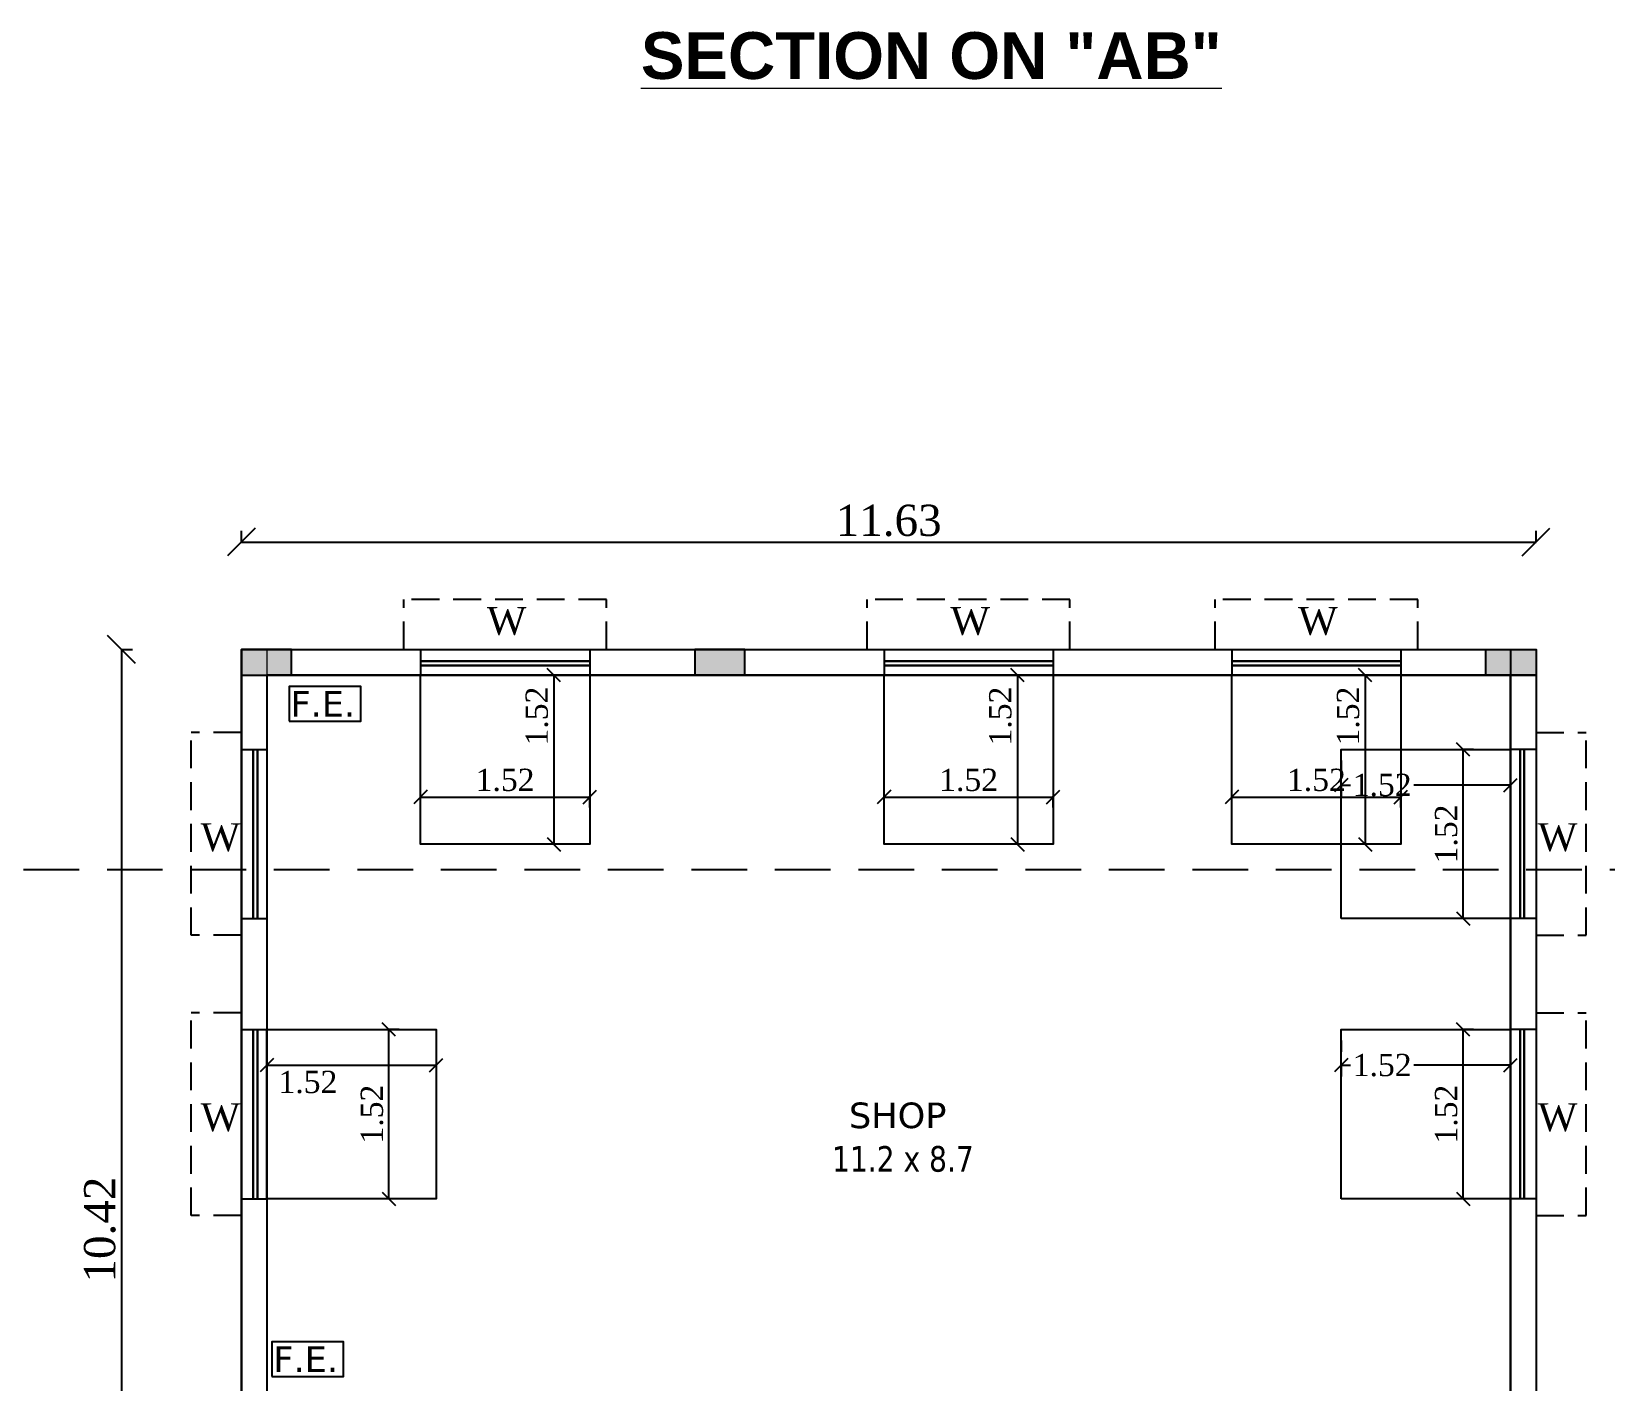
# Model space of a CAD drawing. Header units: metres. Extents: x 6014 to 6142, y -370 to -316.
# Drawn here: x 6029.21 to 6043.34, y -355.33 to -343.22 of the extents above; entities that cross this region are included whole.
import ezdxf

# ---------------------------------------------------------------- set-up
doc = ezdxf.new("R2010")
doc.units = ezdxf.units.M
doc.header["$MEASUREMENT"] = 0
doc.header["$PDMODE"] = 34
doc.linetypes.add('DOT2', pattern=[0.125, 0, -0.125])
doc.linetypes.add('HIDDEN', pattern=[0.375, 0.25, -0.125])
doc.layers.get('0').update_dxf_attribs({"lineweight": 18})
doc.layers.get('Defpoints').update_dxf_attribs({"lineweight": 18})
for name, color, linetype, lineweight in [('BLK_1_FLR_1_BLT_UP_AREA', 13, 'Continuous', 18), ('BLK_1_FLR_1_CARPET_AREA', 1, 'Continuous', 18), ('BLK_1_FLR_1_ROOM', 2, 'Continuous', 5), ('BLK_1_FLR_1_ROOM_1_LIGHT_VENTILATION_1', 2, 'Continuous', 18), ('BLK_1_FLR_1_ROOM_1_LIGHT_VENTILATION_2', 2, 'Continuous', 18), ('BLK_1_FLR_1_ROOM_1_LIGHT_VENTILATION_4', 2, 'Continuous', 18), ('BLK_1_FLR_1_ROOM_1_LIGHT_VENTILATION_6', 2, 'Continuous', 18), ('BLK_1_FLR_1_ROOM_1_LIGHT_VENTILATION_7', 2, 'Continuous', 18), ('BLK_1_FLR_1_STAIR_1_LANDING_1', 7, 'Continuous', 18)]:
    doc.layers.add(name, color=color, linetype=linetype, lineweight=lineweight)
doc.styles.add('ROMANS', font='verdana.ttf', dxfattribs={"width": 0.8})
doc.styles.add('ROMANTIC', font='arialbd.ttf')
doc.styles.add('style1', font='times.ttf')
doc.styles.add('TIMES', font='times.ttf')
doc.dimstyles.new('main dim', dxfattribs={"dimtxt": 0.15, "dimasz": 0.12, "dimexe": 0.1, "dimexo": 0.1, "dimgap": 0.05, "dimtad": 1, "dimzin": 3, "dimdsep": 46, "dimtxsty": 'style1', "dimblk": 'OBLIQUE', "dimcen": 0.125, "dimclrd": 8, "dimclre": 8, "dimclrt": 7, "dimadec": 0, "dimazin": 0, "dimtfac": 0.8, "dimtix": 1, "dimtofl": 0, "dimtmove": 2, "dimatfit": 0, "dimfxl": 0, "dimtolj": 1, "dimtzin": 0, "dimarcsym": 0})

# ---------------------------------------------------------------- blocks, each defined once
blk = doc.blocks.new('_Oblique')
at = {"color": 0, "linetype": 'ByBlock', "lineweight": -2}
blk.add_line((-0.5, -0.5), (0.5, 0.5), dxfattribs=at)
blk = doc.blocks.new('*D303')
at = {"color": 8, "linetype": 'DOT2', "lineweight": -2}
for p, q in [((6031.091, -347.802), (6031.091, -347.702)), ((6042.721, -347.802), (6042.721, -347.702))]:
    blk.add_line(p, q, dxfattribs=at)
at = {"color": 8, "lineweight": -2}
blk.add_line((6031.091, -347.802), (6042.721, -347.802), dxfattribs=at)
at = {"layer": 'Defpoints', "color": 0, "lineweight": -2}
for p in [(6031.091, -347.802), (6042.721, -347.802), (6042.721, -347.802)]:
    blk.add_point(p, dxfattribs=at)
at = {"color": 8, "lineweight": -2, "xscale": 0.25, "yscale": 0.25, "zscale": 0.25, "rotation": 180}
blk.add_blockref('_Oblique', (6031.091, -347.802), dxfattribs=at)
at = {"color": 8, "lineweight": -2, "xscale": 0.25, "yscale": 0.25, "zscale": 0.25}
blk.add_blockref('_Oblique', (6042.721, -347.802), dxfattribs=at)
at = {"color": 7, "insert": (6036.906, -347.61), "char_height": 0.28, "attachment_point": 5, "style": 'style1'}
blk.add_mtext('\\A1;11.63', dxfattribs=at)
blk = doc.blocks.new('*D311')
at = {"color": 8, "linetype": 'DOT2', "lineweight": -2}
for p, q in [((6030.014, -348.767), (6030.114, -348.767)), ((6030.014, -359.187), (6030.114, -359.187))]:
    blk.add_line(p, q, dxfattribs=at)
at = {"color": 8, "lineweight": -2}
blk.add_line((6030.014, -348.767), (6030.014, -359.187), dxfattribs=at)
at = {"layer": 'Defpoints', "color": 0, "lineweight": -2}
for p in [(6030.014, -348.767), (6030.014, -359.187), (6030.014, -359.187)]:
    blk.add_point(p, dxfattribs=at)
at = {"color": 8, "lineweight": -2, "xscale": 0.25, "yscale": 0.25, "zscale": 0.25}
for p, rotation in [((6030.014, -348.767), 90), ((6030.014, -359.187), 270)]:
    blk.add_blockref('_Oblique', p, dxfattribs=dict(at, rotation=rotation))
at = {"color": 7, "insert": (6029.821, -353.977), "char_height": 0.28, "attachment_point": 5, "rotation": 90, "style": 'style1'}
blk.add_mtext('\\A1;10.42', dxfattribs=at)
blk = doc.blocks.new('*D490')
at = {"layer": 'BLK_1_FLR_1_ROOM_1_LIGHT_VENTILATION_1', "color": 8, "linetype": 'DOT2', "lineweight": -2}
for p, q in [((6034.12, -348.997), (6033.798, -348.997)), ((6034.12, -350.517), (6033.798, -350.517))]:
    blk.add_line(p, q, dxfattribs=at)
at = {"layer": 'BLK_1_FLR_1_ROOM_1_LIGHT_VENTILATION_1', "color": 8, "lineweight": -2}
blk.add_line((6033.898, -348.997), (6033.898, -350.517), dxfattribs=at)
at = {"layer": 'Defpoints', "color": 0, "lineweight": -2}
for p in [(6034.22, -348.997), (6033.898, -350.517), (6034.22, -350.517)]:
    blk.add_point(p, dxfattribs=at)
at = {"layer": 'BLK_1_FLR_1_ROOM_1_LIGHT_VENTILATION_1', "color": 8, "lineweight": -2, "xscale": 0.12, "yscale": 0.12, "zscale": 0.12}
for p, rotation in [((6033.898, -348.997), 90), ((6033.898, -350.517), 270)]:
    blk.add_blockref('_Oblique', p, dxfattribs=dict(at, rotation=rotation))
at = {"layer": 'BLK_1_FLR_1_ROOM_1_LIGHT_VENTILATION_1', "color": 7, "lineweight": -2, "insert": (6033.746, -349.365), "char_height": 0.2, "attachment_point": 5, "rotation": 90, "style": 'style1'}
blk.add_mtext('\\A1;1.52', dxfattribs=at)
blk = doc.blocks.new('*D491')
at = {"layer": 'BLK_1_FLR_1_ROOM_1_LIGHT_VENTILATION_1', "color": 8, "linetype": 'DOT2', "lineweight": -2}
for p, q in [((6032.7, -350.185), (6032.7, -349.992)), ((6034.22, -350.185), (6034.22, -349.992))]:
    blk.add_line(p, q, dxfattribs=at)
at = {"layer": 'BLK_1_FLR_1_ROOM_1_LIGHT_VENTILATION_1', "color": 8, "lineweight": -2}
blk.add_line((6032.7, -350.092), (6034.22, -350.092), dxfattribs=at)
at = {"layer": 'Defpoints', "color": 0, "lineweight": -2}
for p in [(6034.22, -350.092), (6032.7, -350.285), (6034.22, -350.285)]:
    blk.add_point(p, dxfattribs=at)
at = {"layer": 'BLK_1_FLR_1_ROOM_1_LIGHT_VENTILATION_1', "color": 8, "lineweight": -2, "xscale": 0.12, "yscale": 0.12, "zscale": 0.12, "rotation": 180}
blk.add_blockref('_Oblique', (6032.7, -350.092), dxfattribs=at)
at = {"layer": 'BLK_1_FLR_1_ROOM_1_LIGHT_VENTILATION_1', "color": 8, "lineweight": -2, "xscale": 0.12, "yscale": 0.12, "zscale": 0.12}
blk.add_blockref('_Oblique', (6034.22, -350.092), dxfattribs=at)
at = {"layer": 'BLK_1_FLR_1_ROOM_1_LIGHT_VENTILATION_1', "color": 7, "lineweight": -2, "insert": (6033.46, -349.94), "char_height": 0.2, "attachment_point": 5, "style": 'style1'}
blk.add_mtext('\\A1;1.52', dxfattribs=at)
blk = doc.blocks.new('*D492')
at = {"layer": 'BLK_1_FLR_1_ROOM_1_LIGHT_VENTILATION_2', "color": 8, "linetype": 'DOT2', "lineweight": -2}
for p, q in [((6038.284, -348.997), (6037.962, -348.997)), ((6038.284, -350.517), (6037.962, -350.517))]:
    blk.add_line(p, q, dxfattribs=at)
at = {"layer": 'BLK_1_FLR_1_ROOM_1_LIGHT_VENTILATION_2', "color": 8, "lineweight": -2}
blk.add_line((6038.062, -348.997), (6038.062, -350.517), dxfattribs=at)
at = {"layer": 'Defpoints', "color": 0, "lineweight": -2}
for p in [(6038.384, -348.997), (6038.062, -350.517), (6038.384, -350.517)]:
    blk.add_point(p, dxfattribs=at)
at = {"layer": 'BLK_1_FLR_1_ROOM_1_LIGHT_VENTILATION_2', "color": 8, "lineweight": -2, "xscale": 0.12, "yscale": 0.12, "zscale": 0.12}
for p, rotation in [((6038.062, -348.997), 90), ((6038.062, -350.517), 270)]:
    blk.add_blockref('_Oblique', p, dxfattribs=dict(at, rotation=rotation))
at = {"layer": 'BLK_1_FLR_1_ROOM_1_LIGHT_VENTILATION_2', "color": 7, "lineweight": -2, "insert": (6037.91, -349.365), "char_height": 0.2, "attachment_point": 5, "rotation": 90, "style": 'style1'}
blk.add_mtext('\\A1;1.52', dxfattribs=at)
blk = doc.blocks.new('*D493')
at = {"layer": 'BLK_1_FLR_1_ROOM_1_LIGHT_VENTILATION_2', "color": 8, "linetype": 'DOT2', "lineweight": -2}
for p, q in [((6036.864, -350.185), (6036.864, -349.992)), ((6038.384, -350.185), (6038.384, -349.992))]:
    blk.add_line(p, q, dxfattribs=at)
at = {"layer": 'BLK_1_FLR_1_ROOM_1_LIGHT_VENTILATION_2', "color": 8, "lineweight": -2}
blk.add_line((6036.864, -350.092), (6038.384, -350.092), dxfattribs=at)
at = {"layer": 'Defpoints', "color": 0, "lineweight": -2}
for p in [(6038.384, -350.092), (6036.864, -350.285), (6038.384, -350.285)]:
    blk.add_point(p, dxfattribs=at)
at = {"layer": 'BLK_1_FLR_1_ROOM_1_LIGHT_VENTILATION_2', "color": 8, "lineweight": -2, "xscale": 0.12, "yscale": 0.12, "zscale": 0.12, "rotation": 180}
blk.add_blockref('_Oblique', (6036.864, -350.092), dxfattribs=at)
at = {"layer": 'BLK_1_FLR_1_ROOM_1_LIGHT_VENTILATION_2', "color": 8, "lineweight": -2, "xscale": 0.12, "yscale": 0.12, "zscale": 0.12}
blk.add_blockref('_Oblique', (6038.384, -350.092), dxfattribs=at)
at = {"layer": 'BLK_1_FLR_1_ROOM_1_LIGHT_VENTILATION_2', "color": 7, "lineweight": -2, "insert": (6037.624, -349.94), "char_height": 0.2, "attachment_point": 5, "style": 'style1'}
blk.add_mtext('\\A1;1.52', dxfattribs=at)
blk = doc.blocks.new('*D494')
at = {"layer": 'BLK_1_FLR_1_ROOM_1_LIGHT_VENTILATION_2', "color": 8, "linetype": 'DOT2', "lineweight": -2}
for p, q in [((6041.408, -348.997), (6041.086, -348.997)), ((6041.408, -350.517), (6041.086, -350.517))]:
    blk.add_line(p, q, dxfattribs=at)
at = {"layer": 'BLK_1_FLR_1_ROOM_1_LIGHT_VENTILATION_2', "color": 8, "lineweight": -2}
blk.add_line((6041.186, -348.997), (6041.186, -350.517), dxfattribs=at)
at = {"layer": 'Defpoints', "color": 0, "lineweight": -2}
for p in [(6041.508, -348.997), (6041.186, -350.517), (6041.508, -350.517)]:
    blk.add_point(p, dxfattribs=at)
at = {"layer": 'BLK_1_FLR_1_ROOM_1_LIGHT_VENTILATION_2', "color": 8, "lineweight": -2, "xscale": 0.12, "yscale": 0.12, "zscale": 0.12}
for p, rotation in [((6041.186, -348.997), 90), ((6041.186, -350.517), 270)]:
    blk.add_blockref('_Oblique', p, dxfattribs=dict(at, rotation=rotation))
at = {"layer": 'BLK_1_FLR_1_ROOM_1_LIGHT_VENTILATION_2', "color": 7, "lineweight": -2, "insert": (6041.034, -349.365), "char_height": 0.2, "attachment_point": 5, "rotation": 90, "style": 'style1'}
blk.add_mtext('\\A1;1.52', dxfattribs=at)
blk = doc.blocks.new('*D495')
at = {"layer": 'BLK_1_FLR_1_ROOM_1_LIGHT_VENTILATION_2', "color": 8, "linetype": 'DOT2', "lineweight": -2}
for p, q in [((6039.988, -350.185), (6039.988, -349.992)), ((6041.508, -350.185), (6041.508, -349.992))]:
    blk.add_line(p, q, dxfattribs=at)
at = {"layer": 'BLK_1_FLR_1_ROOM_1_LIGHT_VENTILATION_2', "color": 8, "lineweight": -2}
blk.add_line((6039.988, -350.092), (6041.508, -350.092), dxfattribs=at)
at = {"layer": 'Defpoints', "color": 0, "lineweight": -2}
for p in [(6041.508, -350.092), (6039.988, -350.285), (6041.508, -350.285)]:
    blk.add_point(p, dxfattribs=at)
at = {"layer": 'BLK_1_FLR_1_ROOM_1_LIGHT_VENTILATION_2', "color": 8, "lineweight": -2, "xscale": 0.12, "yscale": 0.12, "zscale": 0.12, "rotation": 180}
blk.add_blockref('_Oblique', (6039.988, -350.092), dxfattribs=at)
at = {"layer": 'BLK_1_FLR_1_ROOM_1_LIGHT_VENTILATION_2', "color": 8, "lineweight": -2, "xscale": 0.12, "yscale": 0.12, "zscale": 0.12}
blk.add_blockref('_Oblique', (6041.508, -350.092), dxfattribs=at)
at = {"layer": 'BLK_1_FLR_1_ROOM_1_LIGHT_VENTILATION_2', "color": 7, "lineweight": -2, "insert": (6040.748, -349.94), "char_height": 0.2, "attachment_point": 5, "style": 'style1'}
blk.add_mtext('\\A1;1.52', dxfattribs=at)
blk = doc.blocks.new('*D496')
at = {"layer": 'BLK_1_FLR_1_ROOM_1_LIGHT_VENTILATION_4', "color": 8, "linetype": 'DOT2', "lineweight": -2}
for p, q in [((6031.321, -352.28), (6031.321, -352.601)), ((6032.841, -352.28), (6032.841, -352.601))]:
    blk.add_line(p, q, dxfattribs=at)
at = {"layer": 'BLK_1_FLR_1_ROOM_1_LIGHT_VENTILATION_4', "color": 8, "lineweight": -2}
blk.add_line((6031.321, -352.501), (6032.841, -352.501), dxfattribs=at)
at = {"layer": 'Defpoints', "color": 0, "lineweight": -2}
for p in [(6031.321, -352.18), (6032.841, -352.18), (6032.841, -352.501)]:
    blk.add_point(p, dxfattribs=at)
at = {"layer": 'BLK_1_FLR_1_ROOM_1_LIGHT_VENTILATION_4', "color": 8, "lineweight": -2, "xscale": 0.12, "yscale": 0.12, "zscale": 0.12, "rotation": 180}
blk.add_blockref('_Oblique', (6031.321, -352.501), dxfattribs=at)
at = {"layer": 'BLK_1_FLR_1_ROOM_1_LIGHT_VENTILATION_4', "color": 8, "lineweight": -2, "xscale": 0.12, "yscale": 0.12, "zscale": 0.12}
blk.add_blockref('_Oblique', (6032.841, -352.501), dxfattribs=at)
at = {"layer": 'BLK_1_FLR_1_ROOM_1_LIGHT_VENTILATION_4', "color": 7, "lineweight": -2, "insert": (6031.689, -352.653), "char_height": 0.2, "attachment_point": 5, "style": 'style1'}
blk.add_mtext('\\A1;1.52', dxfattribs=at)
blk = doc.blocks.new('*D497')
at = {"layer": 'BLK_1_FLR_1_ROOM_1_LIGHT_VENTILATION_1', "color": 8, "linetype": 'DOT2', "lineweight": -2}
for p, q in [((6032.51, -352.18), (6032.317, -352.18)), ((6032.51, -353.7), (6032.317, -353.7))]:
    blk.add_line(p, q, dxfattribs=at)
at = {"layer": 'BLK_1_FLR_1_ROOM_1_LIGHT_VENTILATION_1', "color": 8, "lineweight": -2}
blk.add_line((6032.417, -353.7), (6032.417, -352.18), dxfattribs=at)
at = {"layer": 'Defpoints', "color": 0, "lineweight": -2}
for p in [(6032.417, -352.18), (6032.61, -352.18), (6032.61, -353.7)]:
    blk.add_point(p, dxfattribs=at)
at = {"layer": 'BLK_1_FLR_1_ROOM_1_LIGHT_VENTILATION_1', "color": 8, "lineweight": -2, "xscale": 0.12, "yscale": 0.12, "zscale": 0.12}
for p, rotation in [((6032.417, -352.18), 90), ((6032.417, -353.7), 270)]:
    blk.add_blockref('_Oblique', p, dxfattribs=dict(at, rotation=rotation))
at = {"layer": 'BLK_1_FLR_1_ROOM_1_LIGHT_VENTILATION_1', "color": 7, "lineweight": -2, "insert": (6032.265, -352.94), "char_height": 0.2, "attachment_point": 5, "rotation": 90, "style": 'style1'}
blk.add_mtext('\\A1;1.52', dxfattribs=at)
blk = doc.blocks.new('*D500')
at = {"layer": 'BLK_1_FLR_1_ROOM_1_LIGHT_VENTILATION_6', "color": 8, "linetype": 'DOT2', "lineweight": -2}
for p, q in [((6040.971, -352.28), (6040.971, -352.601)), ((6042.491, -352.28), (6042.491, -352.601))]:
    blk.add_line(p, q, dxfattribs=at)
at = {"layer": 'BLK_1_FLR_1_ROOM_1_LIGHT_VENTILATION_6', "color": 8, "lineweight": -2}
for p, q in [((6040.971, -352.501), (6041.055, -352.501)), ((6042.491, -352.501), (6041.624, -352.501))]:
    blk.add_line(p, q, dxfattribs=at)
at = {"layer": 'Defpoints', "color": 0, "lineweight": -2}
for p in [(6040.971, -352.18), (6042.491, -352.18), (6042.491, -352.501)]:
    blk.add_point(p, dxfattribs=at)
at = {"layer": 'BLK_1_FLR_1_ROOM_1_LIGHT_VENTILATION_6', "color": 8, "lineweight": -2, "xscale": 0.12, "yscale": 0.12, "zscale": 0.12, "rotation": 180}
blk.add_blockref('_Oblique', (6040.971, -352.501), dxfattribs=at)
at = {"layer": 'BLK_1_FLR_1_ROOM_1_LIGHT_VENTILATION_6', "color": 8, "lineweight": -2, "xscale": 0.12, "yscale": 0.12, "zscale": 0.12}
blk.add_blockref('_Oblique', (6042.491, -352.501), dxfattribs=at)
at = {"layer": 'BLK_1_FLR_1_ROOM_1_LIGHT_VENTILATION_6', "color": 7, "lineweight": -2, "insert": (6041.339, -352.501), "char_height": 0.2, "attachment_point": 5, "style": 'style1'}
blk.add_mtext('\\A1;1.52', dxfattribs=at)
blk = doc.blocks.new('*D501')
at = {"layer": 'BLK_1_FLR_1_ROOM_1_LIGHT_VENTILATION_6', "color": 8, "linetype": 'DOT2', "lineweight": -2}
for p, q in [((6042.16, -352.18), (6041.967, -352.18)), ((6042.16, -353.7), (6041.967, -353.7))]:
    blk.add_line(p, q, dxfattribs=at)
at = {"layer": 'BLK_1_FLR_1_ROOM_1_LIGHT_VENTILATION_6', "color": 8, "lineweight": -2}
blk.add_line((6042.067, -353.7), (6042.067, -352.18), dxfattribs=at)
at = {"layer": 'Defpoints', "color": 0, "lineweight": -2}
for p in [(6042.067, -352.18), (6042.26, -352.18), (6042.26, -353.7)]:
    blk.add_point(p, dxfattribs=at)
at = {"layer": 'BLK_1_FLR_1_ROOM_1_LIGHT_VENTILATION_6', "color": 8, "lineweight": -2, "xscale": 0.12, "yscale": 0.12, "zscale": 0.12}
for p, rotation in [((6042.067, -352.18), 90), ((6042.067, -353.7), 270)]:
    blk.add_blockref('_Oblique', p, dxfattribs=dict(at, rotation=rotation))
at = {"layer": 'BLK_1_FLR_1_ROOM_1_LIGHT_VENTILATION_6', "color": 7, "lineweight": -2, "insert": (6041.915, -352.94), "char_height": 0.2, "attachment_point": 5, "rotation": 90, "style": 'style1'}
blk.add_mtext('\\A1;1.52', dxfattribs=at)
blk = doc.blocks.new('*D503')
at = {"layer": 'BLK_1_FLR_1_ROOM_1_LIGHT_VENTILATION_7', "color": 8, "linetype": 'DOT2', "lineweight": -2}
for p, q in [((6040.971, -349.764), (6040.971, -350.085)), ((6042.491, -349.764), (6042.491, -350.085))]:
    blk.add_line(p, q, dxfattribs=at)
at = {"layer": 'BLK_1_FLR_1_ROOM_1_LIGHT_VENTILATION_7', "color": 8, "lineweight": -2}
for p, q in [((6040.971, -349.985), (6041.055, -349.985)), ((6042.491, -349.985), (6041.624, -349.985))]:
    blk.add_line(p, q, dxfattribs=at)
at = {"layer": 'Defpoints', "color": 0, "lineweight": -2}
for p in [(6040.971, -349.664), (6042.491, -349.664), (6042.491, -349.985)]:
    blk.add_point(p, dxfattribs=at)
at = {"layer": 'BLK_1_FLR_1_ROOM_1_LIGHT_VENTILATION_7', "color": 8, "lineweight": -2, "xscale": 0.12, "yscale": 0.12, "zscale": 0.12, "rotation": 180}
blk.add_blockref('_Oblique', (6040.971, -349.985), dxfattribs=at)
at = {"layer": 'BLK_1_FLR_1_ROOM_1_LIGHT_VENTILATION_7', "color": 8, "lineweight": -2, "xscale": 0.12, "yscale": 0.12, "zscale": 0.12}
blk.add_blockref('_Oblique', (6042.491, -349.985), dxfattribs=at)
at = {"layer": 'BLK_1_FLR_1_ROOM_1_LIGHT_VENTILATION_7', "color": 7, "lineweight": -2, "insert": (6041.339, -349.985), "char_height": 0.2, "attachment_point": 5, "style": 'style1'}
blk.add_mtext('\\A1;1.52', dxfattribs=at)
blk = doc.blocks.new('*D504')
at = {"layer": 'BLK_1_FLR_1_ROOM_1_LIGHT_VENTILATION_7', "color": 8, "linetype": 'DOT2', "lineweight": -2}
for p, q in [((6042.16, -349.664), (6041.967, -349.664)), ((6042.16, -351.184), (6041.967, -351.184))]:
    blk.add_line(p, q, dxfattribs=at)
at = {"layer": 'BLK_1_FLR_1_ROOM_1_LIGHT_VENTILATION_7', "color": 8, "lineweight": -2}
blk.add_line((6042.067, -351.184), (6042.067, -349.664), dxfattribs=at)
at = {"layer": 'Defpoints', "color": 0, "lineweight": -2}
for p in [(6042.067, -349.664), (6042.26, -349.664), (6042.26, -351.184)]:
    blk.add_point(p, dxfattribs=at)
at = {"layer": 'BLK_1_FLR_1_ROOM_1_LIGHT_VENTILATION_7', "color": 8, "lineweight": -2, "xscale": 0.12, "yscale": 0.12, "zscale": 0.12}
for p, rotation in [((6042.067, -349.664), 90), ((6042.067, -351.184), 270)]:
    blk.add_blockref('_Oblique', p, dxfattribs=dict(at, rotation=rotation))
at = {"layer": 'BLK_1_FLR_1_ROOM_1_LIGHT_VENTILATION_7', "color": 7, "lineweight": -2, "insert": (6041.915, -350.424), "char_height": 0.2, "attachment_point": 5, "rotation": 90, "style": 'style1'}
blk.add_mtext('\\A1;1.52', dxfattribs=at)

msp = doc.modelspace()

# ---------------------------------------------------------------- hatches: boundary and pattern name
at = {"lineweight": -2}
h = msp.add_hatch(color=256, dxfattribs=at)
h.dxf.hatch_style = 1
h.paths.add_polyline_path([(6031.091, -348.767), (6031.091, -348.997), (6031.541, -348.997), (6031.541, -348.767)])
h = msp.add_hatch(color=256, dxfattribs=at)
h.dxf.hatch_style = 1
h.paths.add_polyline_path([(6035.165, -348.767), (6035.165, -348.997), (6035.615, -348.997), (6035.615, -348.767)])
h = msp.add_hatch(color=256, dxfattribs=at)
h.dxf.hatch_style = 1
h.paths.add_polyline_path([(6042.271, -348.767), (6042.271, -348.997), (6042.721, -348.997), (6042.721, -348.767)])

# ---------------------------------------------------------------- linework, layer by layer
at = {"linetype": 'HIDDEN', "lineweight": -2}
for p, q in [((6034.37, -348.317), (6032.55, -348.317)), ((6032.55, -348.767), (6032.55, -348.317)), ((6034.37, -348.767), (6034.37, -348.317)), ((6038.534, -348.317), (6036.714, -348.317)), ((6036.714, -348.767), (6036.714, -348.317)), ((6038.534, -348.767), (6038.534, -348.317)), ((6041.658, -348.317), (6039.838, -348.317)), ((6039.838, -348.767), (6039.838, -348.317)), ((6041.658, -348.767), (6041.658, -348.317)), ((6030.641, -351.334), (6030.641, -349.514)), ((6031.091, -349.514), (6030.641, -349.514)), ((6042.721, -349.514), (6043.171, -349.514)), ((6043.171, -351.334), (6043.171, -349.514)), ((6031.091, -351.334), (6030.641, -351.334)), ((6042.721, -351.334), (6043.171, -351.334)), ((6030.641, -353.85), (6030.641, -352.03)), ((6031.091, -352.03), (6030.641, -352.03)), ((6042.721, -352.03), (6043.171, -352.03)), ((6043.171, -353.85), (6043.171, -352.03)), ((6031.091, -353.85), (6030.641, -353.85)), ((6042.721, -353.85), (6043.171, -353.85))]:
    msp.add_line(p, q, dxfattribs=at)
at = {"lineweight": -2}
for p, q in [((6031.091, -348.767), (6042.721, -348.767)), ((6031.091, -348.767), (6031.091, -361.167)), ((6032.7, -348.767), (6032.7, -348.997)), ((6032.7, -348.872), (6034.22, -348.872)), ((6034.22, -348.767), (6034.22, -348.997)), ((6036.864, -348.767), (6036.864, -348.997)), ((6036.864, -348.872), (6038.384, -348.872)), ((6038.384, -348.767), (6038.384, -348.997)), ((6039.988, -348.767), (6039.988, -348.997)), ((6039.988, -348.872), (6041.508, -348.872)), ((6041.508, -348.767), (6041.508, -348.997)), ((6042.491, -348.767), (6042.491, -355.907)), ((6042.721, -348.767), (6042.721, -361.167)), ((6031.091, -348.997), (6042.721, -348.997)), ((6032.7, -348.911), (6034.22, -348.911)), ((6036.864, -348.911), (6038.384, -348.911)), ((6039.988, -348.911), (6041.508, -348.911)), ((6031.091, -349.664), (6031.321, -349.664)), ((6031.197, -349.664), (6031.197, -351.184)), ((6031.235, -349.664), (6031.235, -351.184)), ((6042.721, -349.664), (6042.491, -349.664)), ((6042.578, -349.664), (6042.578, -351.184)), ((6042.616, -349.664), (6042.616, -351.184)), ((6031.091, -351.184), (6031.321, -351.184)), ((6042.721, -351.184), (6042.491, -351.184)), ((6031.091, -352.18), (6031.321, -352.18)), ((6031.197, -352.18), (6031.197, -353.7)), ((6031.235, -352.18), (6031.235, -353.7)), ((6042.721, -352.18), (6042.491, -352.18)), ((6042.578, -352.18), (6042.578, -353.7)), ((6042.616, -352.18), (6042.616, -353.7)), ((6031.091, -353.7), (6031.321, -353.7)), ((6042.721, -353.7), (6042.491, -353.7))]:
    msp.add_line(p, q, dxfattribs=at)
at = {"color": 253, "linetype": 'HIDDEN', "lineweight": -2, "ltscale": 2}
msp.add_line((6014.884, -350.743), (6059.002, -350.743), dxfattribs=at)
at = {"lineweight": -2}
for points in [[(6031.541, -348.767), (6031.091, -348.767), (6031.091, -348.997), (6031.541, -348.997)], [(6035.615, -348.767), (6035.165, -348.767), (6035.165, -348.997), (6035.615, -348.997)], [(6042.271, -348.767), (6042.721, -348.767), (6042.721, -348.997), (6042.271, -348.997)], [(6031.521, -349.411), (6032.164, -349.411), (6032.164, -349.1), (6031.521, -349.1)], [(6031.366, -355.296), (6032.01, -355.296), (6032.01, -354.985), (6031.366, -354.985)]]:
    msp.add_lwpolyline(points, close=True, dxfattribs=at)
for points in [[(6034.22, -348.872), (6032.7, -348.872)], [(6038.384, -348.872), (6036.864, -348.872)], [(6041.508, -348.872), (6039.988, -348.872)], [(6034.22, -348.911), (6032.7, -348.911)], [(6038.384, -348.911), (6036.864, -348.911)], [(6041.508, -348.911), (6039.988, -348.911)], [(6031.197, -351.184), (6031.197, -349.664)], [(6031.235, -351.184), (6031.235, -349.664)], [(6042.578, -351.184), (6042.578, -349.664)], [(6042.616, -351.184), (6042.616, -349.664)], [(6031.197, -353.7), (6031.197, -352.18)], [(6031.235, -353.7), (6031.235, -352.18)], [(6042.578, -353.7), (6042.578, -352.18)], [(6042.616, -353.7), (6042.616, -352.18)]]:
    msp.add_lwpolyline(points, dxfattribs=at)
at = {"layer": 'BLK_1_FLR_1_BLT_UP_AREA', "color": 13, "lineweight": -2}
msp.add_lwpolyline([(6031.091, -348.767), (6042.721, -348.767), (6042.721, -361.167), (6031.091, -361.167)], close=True, dxfattribs=at)
at = {"layer": 'BLK_1_FLR_1_CARPET_AREA', "color": 13, "lineweight": -2}
msp.add_lwpolyline([(6031.321, -348.997), (6031.321, -357.707), (6040.671, -357.707), (6040.671, -359.187), (6042.491, -359.187), (6042.491, -357.817), (6041.431, -357.817), (6041.431, -357.707), (6042.491, -357.707), (6042.491, -348.997)], close=True, dxfattribs=at)
at = {"layer": 'BLK_1_FLR_1_ROOM', "lineweight": -2}
msp.add_lwpolyline([(6042.491, -355.467), (6042.491, -348.997), (6031.321, -348.997), (6031.321, -357.707), (6042.491, -357.707), (6042.491, -355.587)], dxfattribs=at)
at = {"layer": 'BLK_1_FLR_1_ROOM_1_LIGHT_VENTILATION_1', "lineweight": -2}
msp.add_lwpolyline([(6032.7, -348.997), (6034.22, -348.997), (6034.22, -350.517), (6032.7, -350.517), (6032.7, -348.997)], dxfattribs=at)
at = {"layer": 'BLK_1_FLR_1_ROOM_1_LIGHT_VENTILATION_2', "lineweight": -2}
for points in [[(6036.864, -348.997), (6038.384, -348.997), (6038.384, -350.517), (6036.864, -350.517), (6036.864, -348.997)], [(6039.988, -348.997), (6041.508, -348.997), (6041.508, -350.517), (6039.988, -350.517), (6039.988, -348.997)]]:
    msp.add_lwpolyline(points, dxfattribs=at)
at = {"layer": 'BLK_1_FLR_1_ROOM_1_LIGHT_VENTILATION_4', "lineweight": -2}
msp.add_lwpolyline([(6031.321, -353.7), (6031.321, -352.18), (6032.841, -352.18), (6032.841, -353.7), (6031.321, -353.7)], dxfattribs=at)
at = {"layer": 'BLK_1_FLR_1_ROOM_1_LIGHT_VENTILATION_6', "lineweight": -2}
msp.add_lwpolyline([(6040.971, -353.7), (6040.971, -352.18), (6042.491, -352.18), (6042.491, -353.7), (6040.971, -353.7)], dxfattribs=at)
at = {"layer": 'BLK_1_FLR_1_ROOM_1_LIGHT_VENTILATION_7', "lineweight": -2}
msp.add_lwpolyline([(6040.971, -351.184), (6040.971, -349.664), (6042.491, -349.664), (6042.491, -351.184), (6040.971, -351.184)], dxfattribs=at)
at = {"layer": 'BLK_1_FLR_1_STAIR_1_LANDING_1'}
msp.add_line((6031.321, -348.767), (6031.321, -361.167), dxfattribs=at)

# ---------------------------------------------------------------- texts
at = {"color": 7, "style": 'ROMANTIC'}
msp.add_text('%%USECTION ON "AB"', height=0.42, dxfattribs=at).set_placement((6034.68, -343.643))
at = {"color": 0, "style": 'TIMES'}
for p in [(6033.296, -348.635), (6037.46, -348.635), (6040.584, -348.635), (6030.725, -350.577), (6042.737, -350.577), (6030.725, -353.092), (6042.737, -353.092)]:
    msp.add_text('W', height=0.25, dxfattribs=at).set_placement(p)
at = {"style": 'ROMANS'}
for p in [(6031.532, -349.37), (6031.378, -355.255)]:
    msp.add_text('F.E.', height=0.23, dxfattribs=at).set_placement(p)
at = {"color": 6, "style": 'ROMANS'}
msp.add_text('SHOP', height=0.23, dxfattribs=at).set_placement((6036.549, -353.066))
at = {"insert": (6036.397, -353.227), "char_height": 0.23, "width": 4.16699, "attachment_point": 1, "style": 'ROMANS'}
msp.add_mtext('\\A1;11.2 x 8.7', dxfattribs=at)

# ---------------------------------------------------------------- dimensions: what is measured, and where the dimension line sits
for p1, p2, picture, middle in [((6031.091, -347.802), (6042.721, -347.802), '*D303', (6036.906, -347.61)), ((6030.014, -348.767), (6030.014, -359.187), '*D311', (6029.821, -353.977))]:
    dim = msp.add_aligned_dim(p1=p1, p2=p2, distance=0, dimstyle='main dim', override={"dimtxt": 0.28, "dimasz": 0.25, "dimpost": '\\X'})
    dim.commit()
    dim.dimension.update_dxf_attribs({"geometry": picture, "text_midpoint": middle})
at = {"layer": 'BLK_1_FLR_1_ROOM_1_LIGHT_VENTILATION_1', "lineweight": -2}
dim = msp.add_linear_dim(base=(6033.898, -350.517), p1=(6034.22, -348.997), p2=(6034.22, -350.517), angle=270, dimstyle='main dim', override={"dimtxt": 0.2, "dimpost": '\\X'}, dxfattribs=at)
dim.commit()
dim.dimension.update_dxf_attribs({"geometry": '*D490', "text_midpoint": (6033.746, -349.365), "dimtype": 161})
for p1, p2, picture, middle in [((6032.7, -350.285), (6034.22, -350.285), '*D491', (6033.46, -349.94)), ((6032.61, -353.7), (6032.61, -352.18), '*D497', (6032.265, -352.94))]:
    dim = msp.add_aligned_dim(p1=p1, p2=p2, distance=0.193, dimstyle='main dim', override={"dimtxt": 0.2, "dimpost": '\\X'}, dxfattribs=at)
    dim.commit()
    dim.dimension.update_dxf_attribs({"geometry": picture, "text_midpoint": middle})
at = {"layer": 'BLK_1_FLR_1_ROOM_1_LIGHT_VENTILATION_2', "lineweight": -2}
for base, p1, p2, picture, middle in [((6038.062, -350.517), (6038.384, -348.997), (6038.384, -350.517), '*D492', (6037.91, -349.365)), ((6041.186, -350.517), (6041.508, -348.997), (6041.508, -350.517), '*D494', (6041.034, -349.365))]:
    dim = msp.add_linear_dim(base=base, p1=p1, p2=p2, angle=270, dimstyle='main dim', override={"dimtxt": 0.2, "dimpost": '\\X'}, dxfattribs=at)
    dim.commit()
    dim.dimension.update_dxf_attribs({"geometry": picture, "text_midpoint": middle, "dimtype": 161})
for p1, p2, picture, middle in [((6036.864, -350.285), (6038.384, -350.285), '*D493', (6037.624, -349.94)), ((6039.988, -350.285), (6041.508, -350.285), '*D495', (6040.748, -349.94))]:
    dim = msp.add_aligned_dim(p1=p1, p2=p2, distance=0.193, dimstyle='main dim', override={"dimtxt": 0.2, "dimpost": '\\X'}, dxfattribs=at)
    dim.commit()
    dim.dimension.update_dxf_attribs({"geometry": picture, "text_midpoint": middle})
at = {"layer": 'BLK_1_FLR_1_ROOM_1_LIGHT_VENTILATION_4', "lineweight": -2}
dim = msp.add_linear_dim(base=(6032.841, -352.501), p1=(6031.321, -352.18), p2=(6032.841, -352.18), angle=0, dimstyle='main dim', override={"dimtxt": 0.2, "dimpost": '\\X'}, dxfattribs=at)
dim.commit()
dim.dimension.update_dxf_attribs({"geometry": '*D496', "text_midpoint": (6031.689, -352.653), "dimtype": 161})
at = {"layer": 'BLK_1_FLR_1_ROOM_1_LIGHT_VENTILATION_6', "lineweight": -2}
dim = msp.add_aligned_dim(p1=(6042.26, -353.7), p2=(6042.26, -352.18), distance=0.193, dimstyle='main dim', override={"dimtxt": 0.2, "dimpost": '\\X'}, dxfattribs=at)
dim.commit()
dim.dimension.update_dxf_attribs({"geometry": '*D501', "text_midpoint": (6041.915, -352.94)})
dim = msp.add_linear_dim(base=(6042.491, -352.501), p1=(6040.971, -352.18), p2=(6042.491, -352.18), angle=0, dimstyle='main dim', override={"dimtxt": 0.2, "dimtad": 0, "dimpost": '\\X'}, dxfattribs=at)
dim.commit()
dim.dimension.update_dxf_attribs({"geometry": '*D500', "text_midpoint": (6041.339, -352.501), "dimtype": 161})
at = {"layer": 'BLK_1_FLR_1_ROOM_1_LIGHT_VENTILATION_7', "lineweight": -2}
dim = msp.add_aligned_dim(p1=(6042.26, -351.184), p2=(6042.26, -349.664), distance=0.193, dimstyle='main dim', override={"dimtxt": 0.2, "dimpost": '\\X'}, dxfattribs=at)
dim.commit()
dim.dimension.update_dxf_attribs({"geometry": '*D504', "text_midpoint": (6041.915, -350.424)})
dim = msp.add_linear_dim(base=(6042.491, -349.985), p1=(6040.971, -349.664), p2=(6042.491, -349.664), angle=0, dimstyle='main dim', override={"dimtxt": 0.2, "dimtad": 0, "dimpost": '\\X'}, dxfattribs=at)
dim.commit()
dim.dimension.update_dxf_attribs({"geometry": '*D503', "text_midpoint": (6041.339, -349.985), "dimtype": 161})

doc.saveas('drawing.dxf')
